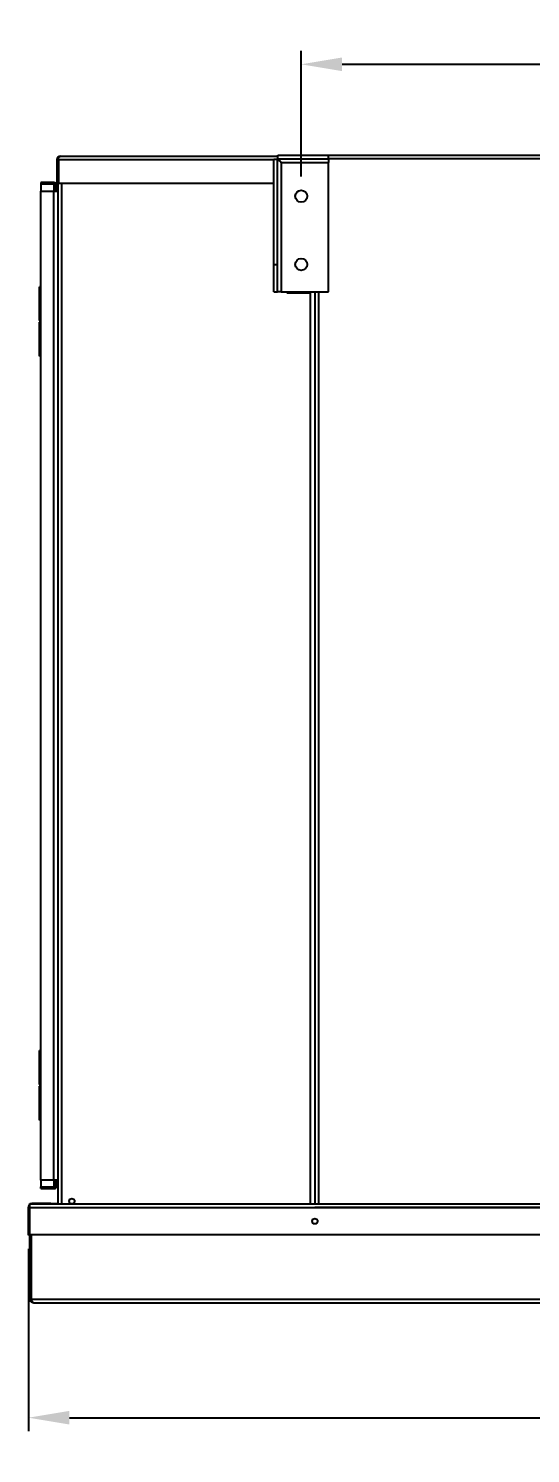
# Model space of a CAD drawing. Header units: inches. Extents: x 1229 to 1453, y -1023 to -720.
# Drawn here: x 1228.7 to 1247.1, y -833.6 to -781.3 of the extents above; entities that cross this region are included whole.
import ezdxf

# ---------------------------------------------------------------- set-up
doc = ezdxf.new("R2010")
doc.units = ezdxf.units.IN
doc.header["$MEASUREMENT"] = 0
doc.header["$PDSIZE"] = -1
doc.dimstyles.new('RAE Solutions', dxfattribs={"dimtxt": 2, "dimasz": 1.5, "dimexe": 0.5, "dimexo": 0.5, "dimgap": 0.5, "dimtad": 0, "dimtih": 1, "dimtoh": 1, "dimdec": 3, "dimrnd": 0.125, "dimzin": 1, "dimdsep": 46, "dimlunit": 5, "dimtxsty": 'Standard', "dimcen": 0.09, "dimadec": 0, "dimazin": 0, "dimtfac": 1, "dimtdec": 3, "dimtofl": 0, "dimtmove": 0, "dimatfit": 3, "dimfxl": 1, "dimtolj": 1, "dimtzin": 1, "dimarcsym": 0})

# ---------------------------------------------------------------- blocks, each defined once
blk = doc.blocks.new('*D260')
at = {"color": 0, "lineweight": -2, "transparency": 16777216}
for p, q in [((1228.678, -826.065), (1228.678, -832.754)), ((1339.669, -825.937), (1339.669, -832.754)), ((1230.178, -832.254), (1282.007, -832.254)), ((1338.169, -832.254), (1286.341, -832.254))]:
    blk.add_line(p, q, dxfattribs=at)
at = {"color": 0, "transparency": 16777216}
for points in [[(1230.178, -832.004), (1230.178, -832.504), (1228.678, -832.254)], [(1338.169, -832.004), (1338.169, -832.504), (1339.669, -832.254)]]:
    blk.add_solid(points, dxfattribs=at)
at = {"layer": 'Defpoints', "color": 0, "transparency": 16777216}
for p in [(1228.678, -825.565), (1339.669, -825.437), (1339.669, -832.254)]:
    blk.add_point(p, dxfattribs=at)
at = {"color": 0, "transparency": 16777216, "insert": (1284.174, -832.254), "char_height": 2, "attachment_point": 5}
blk.add_mtext('\\A1;111', dxfattribs=at)
blk = doc.blocks.new('*D268')
at = {"color": 0, "lineweight": -2, "transparency": 16777216}
for p, q in [((1238.674, -786.764), (1238.674, -782.148)), ((1284.736, -786.764), (1284.736, -782.148)), ((1240.174, -782.648), (1259.538, -782.648)), ((1283.236, -782.648), (1263.872, -782.648))]:
    blk.add_line(p, q, dxfattribs=at)
at = {"color": 0, "transparency": 16777216}
for points in [[(1240.174, -782.398), (1240.174, -782.898), (1238.674, -782.648)], [(1283.236, -782.398), (1283.236, -782.898), (1284.736, -782.648)]]:
    blk.add_solid(points, dxfattribs=at)
at = {"layer": 'Defpoints', "color": 0, "transparency": 16777216}
for p in [(1284.736, -782.648), (1238.674, -787.264), (1284.736, -787.264)]:
    blk.add_point(p, dxfattribs=at)
at = {"color": 0, "transparency": 16777216, "insert": (1261.705, -782.648), "char_height": 2, "attachment_point": 5}
blk.add_mtext('\\A1;46', dxfattribs=at)

msp = doc.modelspace()

# ---------------------------------------------------------------- linework, layer by layer
at = {"color": 18, "linetype": 'Continuous', "lineweight": 25, "true_color": 0x000000}
for p, q in [((1229.8501, -786.0196), (1237.8109, -786.0196)), ((1229.8501, -786.0196), (1237.8109, -786.0196)), ((1229.8501, -786.0196), (1237.8109, -786.0196)), ((1237.8109, -786.1125), (1237.8109, -785.9825)), ((1237.8109, -785.9825), (1239.6739, -785.9825)), ((1237.8109, -786.1125), (1237.8109, -785.9825)), ((1237.8109, -785.9825), (1239.6739, -785.9825)), ((1237.8109, -786.1125), (1237.8109, -785.9825)), ((1237.8109, -785.9825), (1239.6739, -785.9825)), ((1239.6739, -786.1125), (1239.6739, -785.9825)), ((1239.6739, -786.1125), (1239.6739, -785.9825)), ((1239.6739, -786.1125), (1239.6739, -785.9825)), ((1239.6739, -785.9825), (1328.6739, -785.9825)), ((1229.7171, -786.1526), (1229.7671, -786.1526)), ((1229.7171, -786.1526), (1229.7171, -787.0196)), ((1229.7171, -786.1526), (1229.7671, -786.1526)), ((1229.7171, -786.1526), (1229.7171, -787.0196)), ((1229.7171, -786.1526), (1229.7671, -786.1526)), ((1229.7171, -786.1526), (1229.7171, -787.0196)), ((1229.7671, -786.1526), (1229.7671, -787.0196)), ((1229.7671, -786.1526), (1229.7742, -786.1526)), ((1229.7671, -786.1526), (1229.7671, -787.0196)), ((1229.7671, -786.1526), (1229.7742, -786.1526)), ((1229.7671, -786.1526), (1229.7671, -787.0196)), ((1229.7671, -786.1526), (1229.7742, -786.1526)), ((1229.7742, -786.1526), (1229.7742, -787.0196)), ((1237.6739, -786.1526), (1229.7742, -786.1526)), ((1229.7742, -786.1526), (1229.7742, -787.0196)), ((1237.6739, -786.1526), (1229.7742, -786.1526)), ((1229.7742, -786.1526), (1229.7742, -787.0196)), ((1237.6739, -786.1526), (1229.7742, -786.1526)), ((1237.6739, -786.1196), (1237.8039, -786.1196)), ((1237.6739, -789.9825), (1237.6739, -786.1196)), ((1237.6739, -786.1196), (1237.8039, -786.1196)), ((1237.6739, -789.9825), (1237.6739, -786.1196)), ((1237.6739, -786.1196), (1237.8039, -786.1196)), ((1237.6739, -789.9825), (1237.6739, -786.1196)), ((1237.8039, -789.9825), (1237.8039, -786.1196)), ((1237.8039, -789.9825), (1237.8039, -786.1196)), ((1237.8039, -789.9825), (1237.8039, -786.1196)), ((1237.8109, -786.1125), (1239.6739, -786.1125)), ((1237.8109, -786.1125), (1239.6739, -786.1125)), ((1237.8109, -786.1125), (1239.6739, -786.1125)), ((1237.875, -786.1526), (1237.8415, -786.1526)), ((1237.875, -786.1526), (1237.8415, -786.1526)), ((1237.875, -786.1526), (1237.8415, -786.1526)), ((1237.9379, -786.2465), (1237.9379, -790.9825)), ((1237.9379, -786.2465), (1239.6739, -786.2465)), ((1237.9379, -786.2465), (1237.9379, -790.9825)), ((1237.9379, -786.2465), (1239.6739, -786.2465)), ((1237.9379, -786.2465), (1237.9379, -790.9825)), ((1237.9379, -786.2465), (1239.6739, -786.2465)), ((1239.6739, -786.1125), (1239.6739, -786.2465)), ((1239.6739, -786.1125), (1239.6739, -786.2465)), ((1239.6739, -786.1125), (1239.6739, -786.2465)), ((1328.6739, -786.1155), (1239.6739, -786.1155)), ((1239.6739, -790.9825), (1239.6739, -786.2465)), ((1239.6739, -790.9825), (1239.6739, -786.2465)), ((1239.6739, -790.9825), (1239.6739, -786.2465)), ((1229.1261, -786.9826), (1229.1261, -787.0456)), ((1229.6051, -786.9826), (1229.1261, -786.9826)), ((1229.1261, -786.9826), (1229.1261, -787.0456)), ((1229.6051, -786.9826), (1229.1261, -786.9826)), ((1229.1261, -786.9826), (1229.1261, -787.0456)), ((1229.6051, -786.9826), (1229.1261, -786.9826)), ((1229.6051, -787.0456), (1229.1261, -787.0456)), ((1229.1261, -787.0456), (1229.1261, -787.2956)), ((1229.6051, -787.0456), (1229.1261, -787.0456)), ((1229.1261, -787.0456), (1229.1261, -787.2956)), ((1229.6051, -787.0456), (1229.1261, -787.0456)), ((1229.1261, -787.0456), (1229.1261, -787.2956)), ((1229.6051, -787.0456), (1229.6051, -786.9826)), ((1229.6051, -787.0456), (1229.6051, -786.9826)), ((1229.6051, -787.0456), (1229.6051, -786.9826)), ((1229.6051, -787.0456), (1229.6051, -787.2956)), ((1229.6051, -787.0456), (1229.6051, -787.2956)), ((1229.6051, -787.0456), (1229.6051, -787.2956)), ((1229.6881, -787.2956), (1229.6881, -787.0456)), ((1229.7252, -787.0456), (1229.6881, -787.0456)), ((1229.6881, -787.2956), (1229.6881, -787.0456)), ((1229.7252, -787.0456), (1229.6881, -787.0456)), ((1229.6881, -787.2956), (1229.6881, -787.0456)), ((1229.7252, -787.0456), (1229.6881, -787.0456)), ((1229.7171, -787.0196), (1229.7671, -787.0196)), ((1229.7171, -787.0196), (1229.7671, -787.0196)), ((1229.7171, -787.0196), (1229.7671, -787.0196)), ((1229.7511, -787.0456), (1229.7252, -787.0456)), ((1229.7511, -787.0456), (1229.7252, -787.0456)), ((1229.7511, -787.0456), (1229.7252, -787.0456)), ((1229.7511, -787.2956), (1229.7511, -787.0456)), ((1229.7511, -787.2956), (1229.7511, -787.0456)), ((1229.7511, -787.2956), (1229.7511, -787.0456)), ((1229.7671, -824.4265), (1229.7671, -787.0196)), ((1229.7671, -824.4265), (1229.7671, -787.0196)), ((1229.7671, -824.4265), (1229.7671, -787.0196)), ((1237.6739, -787.0196), (1229.7742, -787.0196)), ((1237.6739, -787.0196), (1229.7742, -787.0196)), ((1237.6739, -787.0196), (1229.7742, -787.0196)), ((1229.9001, -824.4265), (1229.9001, -787.0196)), ((1229.9001, -824.4265), (1229.9001, -787.0196)), ((1229.9001, -824.4265), (1229.9001, -787.0196)), ((1229.1261, -823.5456), (1229.1261, -787.2956)), ((1229.1261, -787.2956), (1229.6051, -787.2956)), ((1229.1261, -823.5456), (1229.1261, -787.2956)), ((1229.1261, -787.2956), (1229.6051, -787.2956)), ((1229.1261, -823.5456), (1229.1261, -787.2956)), ((1229.1261, -787.2956), (1229.6051, -787.2956)), ((1229.6051, -823.5456), (1229.6051, -787.2956)), ((1229.6051, -787.2956), (1229.7252, -787.2956)), ((1229.6051, -823.5456), (1229.6051, -787.2956)), ((1229.6051, -787.2956), (1229.7252, -787.2956)), ((1229.6051, -823.5456), (1229.6051, -787.2956)), ((1229.6051, -787.2956), (1229.7252, -787.2956)), ((1229.7511, -787.2956), (1229.7252, -787.2956)), ((1229.7511, -787.2956), (1229.7252, -787.2956)), ((1229.7511, -787.2956), (1229.7252, -787.2956)), ((1229.7511, -787.2956), (1229.7511, -823.5456)), ((1229.7511, -787.2956), (1229.7511, -823.5456)), ((1229.7511, -787.2956), (1229.7511, -823.5456)), ((1237.6739, -789.9825), (1237.8039, -789.9825)), ((1237.6739, -790.9825), (1237.6739, -789.9825)), ((1237.6739, -789.9825), (1237.8039, -789.9825)), ((1237.6739, -790.9825), (1237.6739, -789.9825)), ((1237.6739, -789.9825), (1237.8039, -789.9825)), ((1237.6739, -790.9825), (1237.6739, -789.9825)), ((1237.8039, -790.9825), (1237.8039, -789.9825)), ((1237.8039, -790.9825), (1237.8039, -789.9825)), ((1237.8039, -790.9825), (1237.8039, -789.9825)), ((1229.0791, -792.0406), (1229.0791, -790.8006)), ((1229.1261, -790.8006), (1229.0791, -790.8006)), ((1229.0791, -792.0406), (1229.0791, -790.8006)), ((1229.1261, -790.8006), (1229.0791, -790.8006)), ((1229.0791, -792.0406), (1229.0791, -790.8006)), ((1229.1261, -790.8006), (1229.0791, -790.8006)), ((1237.6739, -790.9825), (1237.8039, -790.9825)), ((1237.6739, -790.9825), (1237.8039, -790.9825)), ((1237.6739, -790.9825), (1237.8039, -790.9825)), ((1237.9379, -790.9825), (1237.8039, -790.9825)), ((1237.9379, -790.9825), (1237.8039, -790.9825)), ((1237.9379, -790.9825), (1237.8039, -790.9825)), ((1237.9379, -790.9825), (1239.6739, -790.9825)), ((1237.9379, -790.9825), (1239.6739, -790.9825)), ((1237.9379, -790.9825), (1239.6739, -790.9825)), ((1238.1421, -790.9825), (1238.1421, -791.0276)), ((1238.1421, -790.9825), (1238.1421, -791.0276)), ((1238.1421, -790.9825), (1238.1421, -791.0276)), ((1238.1421, -791.0276), (1239.0171, -791.0276)), ((1238.1421, -791.0276), (1239.0171, -791.0276)), ((1238.1421, -791.0276), (1239.0171, -791.0276)), ((1238.1739, -791.0276), (1238.1739, -790.9825)), ((1238.1739, -791.0276), (1238.1739, -790.9825)), ((1238.1739, -791.0276), (1238.1739, -790.9825)), ((1239.0171, -791.0276), (1239.0171, -790.9825)), ((1239.0171, -791.0276), (1239.0171, -790.9825)), ((1239.0171, -791.0276), (1239.0171, -790.9825)), ((1239.0171, -824.4265), (1239.0171, -791.0276)), ((1239.0171, -824.4265), (1239.0171, -791.0276)), ((1239.0171, -824.4265), (1239.0171, -791.0276)), ((1239.1739, -790.9825), (1239.1739, -824.4265)), ((1239.1739, -790.9825), (1239.1739, -824.4265)), ((1239.1739, -790.9825), (1239.1739, -824.4265)), ((1239.3069, -790.9825), (1239.3069, -824.4265)), ((1239.3069, -790.9825), (1239.3069, -824.4265)), ((1239.3069, -790.9825), (1239.3069, -824.4265)), ((1229.1261, -792.0406), (1229.0791, -792.0406)), ((1229.1261, -792.0406), (1229.0791, -792.0406)), ((1229.1261, -792.0406), (1229.0791, -792.0406)), ((1229.0796, -793.3431), (1229.0796, -792.1031)), ((1229.1261, -792.1031), (1229.0796, -792.1031)), ((1229.0796, -793.3431), (1229.0796, -792.1031)), ((1229.1261, -792.1031), (1229.0796, -792.1031)), ((1229.0796, -793.3431), (1229.0796, -792.1031)), ((1229.1261, -792.1031), (1229.0796, -792.1031)), ((1229.0949, -792.0406), (1229.0949, -792.1031)), ((1229.0949, -792.0406), (1229.0949, -792.1031)), ((1229.0949, -792.0406), (1229.0949, -792.1031)), ((1229.7511, -792.1031), (1229.7671, -792.1031)), ((1229.7511, -792.1031), (1229.7671, -792.1031)), ((1229.7511, -792.1031), (1229.7671, -792.1031)), ((1229.1261, -793.3431), (1229.0796, -793.3431)), ((1229.1261, -793.3431), (1229.0796, -793.3431)), ((1229.1261, -793.3431), (1229.0796, -793.3431)), ((1229.7511, -793.3431), (1229.7671, -793.3431)), ((1229.7511, -793.3431), (1229.7671, -793.3431)), ((1229.7511, -793.3431), (1229.7671, -793.3431)), ((1229.0791, -820.0406), (1229.0791, -818.8006)), ((1229.1261, -818.8006), (1229.0791, -818.8006)), ((1229.0791, -820.0406), (1229.0791, -818.8006)), ((1229.1261, -818.8006), (1229.0791, -818.8006)), ((1229.0791, -820.0406), (1229.0791, -818.8006)), ((1229.1261, -818.8006), (1229.0791, -818.8006)), ((1229.1261, -820.0406), (1229.0791, -820.0406)), ((1229.1261, -820.0406), (1229.0791, -820.0406)), ((1229.1261, -820.0406), (1229.0791, -820.0406)), ((1229.0796, -821.3431), (1229.0796, -820.1031)), ((1229.1261, -820.1031), (1229.0796, -820.1031)), ((1229.0796, -821.3431), (1229.0796, -820.1031)), ((1229.1261, -820.1031), (1229.0796, -820.1031)), ((1229.0796, -821.3431), (1229.0796, -820.1031)), ((1229.1261, -820.1031), (1229.0796, -820.1031)), ((1229.0949, -820.0406), (1229.0949, -820.1031)), ((1229.0949, -820.0406), (1229.0949, -820.1031)), ((1229.0949, -820.0406), (1229.0949, -820.1031)), ((1229.7511, -820.1031), (1229.7671, -820.1031)), ((1229.7511, -820.1031), (1229.7671, -820.1031)), ((1229.7511, -820.1031), (1229.7671, -820.1031)), ((1229.1261, -821.3431), (1229.0796, -821.3431)), ((1229.1261, -821.3431), (1229.0796, -821.3431)), ((1229.1261, -821.3431), (1229.0796, -821.3431)), ((1229.7511, -821.3431), (1229.7671, -821.3431)), ((1229.7511, -821.3431), (1229.7671, -821.3431)), ((1229.7511, -821.3431), (1229.7671, -821.3431)), ((1229.6051, -823.5456), (1229.1261, -823.5456)), ((1229.1261, -823.5456), (1229.1261, -823.7956)), ((1229.6051, -823.5456), (1229.1261, -823.5456)), ((1229.1261, -823.5456), (1229.1261, -823.7956)), ((1229.6051, -823.5456), (1229.1261, -823.5456)), ((1229.1261, -823.5456), (1229.1261, -823.7956)), ((1229.7252, -823.5456), (1229.6051, -823.5456)), ((1229.6051, -823.5456), (1229.6051, -823.7956)), ((1229.7252, -823.5456), (1229.6051, -823.5456)), ((1229.6051, -823.5456), (1229.6051, -823.7956)), ((1229.7252, -823.5456), (1229.6051, -823.5456)), ((1229.6051, -823.5456), (1229.6051, -823.7956)), ((1229.6881, -823.7956), (1229.6881, -823.5456)), ((1229.6881, -823.7956), (1229.6881, -823.5456)), ((1229.6881, -823.7956), (1229.6881, -823.5456)), ((1229.7511, -823.5456), (1229.7252, -823.5456)), ((1229.7511, -823.5456), (1229.7252, -823.5456)), ((1229.7511, -823.5456), (1229.7252, -823.5456)), ((1229.7511, -823.7956), (1229.7511, -823.5456)), ((1229.7511, -823.7956), (1229.7511, -823.5456)), ((1229.7511, -823.7956), (1229.7511, -823.5456)), ((1229.1261, -823.8586), (1229.1261, -823.7956)), ((1229.1261, -823.7956), (1229.6051, -823.7956)), ((1229.1261, -823.8586), (1229.1261, -823.7956)), ((1229.1261, -823.7956), (1229.6051, -823.7956)), ((1229.1261, -823.8586), (1229.1261, -823.7956)), ((1229.1261, -823.7956), (1229.6051, -823.7956)), ((1229.1261, -823.8586), (1229.6051, -823.8586)), ((1229.1261, -823.8586), (1229.6051, -823.8586)), ((1229.1261, -823.8586), (1229.6051, -823.8586)), ((1229.6051, -823.7956), (1229.6051, -823.8586)), ((1229.6051, -823.7956), (1229.6051, -823.8586)), ((1229.6051, -823.7956), (1229.6051, -823.8586)), ((1229.7252, -823.7956), (1229.6881, -823.7956)), ((1229.7252, -823.7956), (1229.6881, -823.7956)), ((1229.7252, -823.7956), (1229.6881, -823.7956)), ((1229.7511, -823.7956), (1229.7252, -823.7956)), ((1229.7511, -823.7956), (1229.7252, -823.7956)), ((1229.7511, -823.7956), (1229.7252, -823.7956)), ((1228.6784, -825.5645), (1228.6784, -824.539)), ((1228.7284, -824.539), (1228.6784, -824.539)), ((1228.6784, -825.5645), (1228.6784, -824.539)), ((1228.7284, -824.539), (1228.6784, -824.539)), ((1228.6784, -825.5645), (1228.6784, -824.539)), ((1228.7284, -824.539), (1228.6784, -824.539)), ((1228.7284, -824.4265), (1228.7284, -824.4025)), ((1228.7284, -824.4025), (1229.7284, -824.4025)), ((1228.7284, -824.4265), (1228.7284, -824.4025)), ((1228.7284, -824.4025), (1229.7284, -824.4025)), ((1228.7284, -824.4265), (1228.7284, -824.4025)), ((1228.7284, -824.4025), (1229.7284, -824.4025)), ((1228.7284, -824.5595), (1228.7284, -824.4265)), ((1339.6194, -824.4265), (1228.7284, -824.4265)), ((1228.7284, -824.5595), (1228.7284, -824.4265)), ((1339.6194, -824.4265), (1228.7284, -824.4265)), ((1228.7284, -824.5595), (1228.7284, -824.4265)), ((1228.7284, -825.5515), (1228.7284, -824.5595)), ((1228.7284, -825.5515), (1228.7284, -824.5595)), ((1339.6194, -824.5595), (1228.7284, -824.5595)), ((1228.7284, -825.5515), (1228.7284, -824.5595)), ((1339.6194, -824.5595), (1228.7284, -824.5595)), ((1229.4909, -824.406), (1228.8114, -824.406)), ((1228.8114, -824.406), (1228.8114, -824.4265)), ((1229.4909, -824.406), (1228.8114, -824.406)), ((1228.8114, -824.406), (1228.8114, -824.4265)), ((1229.4909, -824.406), (1228.8114, -824.406)), ((1228.8114, -824.406), (1228.8114, -824.4265)), ((1229.4909, -824.406), (1229.4909, -824.4265)), ((1229.4909, -824.406), (1229.4909, -824.4265)), ((1229.4909, -824.406), (1229.4909, -824.4265)), ((1229.7284, -824.4265), (1229.7284, -824.4025)), ((1229.7284, -824.4025), (1229.7671, -824.4025)), ((1229.7284, -824.4265), (1229.7284, -824.4025)), ((1229.7284, -824.4025), (1229.7671, -824.4025)), ((1229.7284, -824.4265), (1229.7284, -824.4025)), ((1229.7284, -824.4025), (1229.7671, -824.4025)), ((1228.7284, -825.5645), (1228.6784, -825.5645)), ((1228.7284, -825.5645), (1228.6784, -825.5645)), ((1228.7284, -825.5645), (1228.6784, -825.5645)), ((1228.7284, -825.5645), (1228.7284, -825.5515)), ((1228.7284, -825.5645), (1228.7284, -825.5515)), ((1339.5623, -825.5515), (1228.7284, -825.5515)), ((1228.7284, -825.5645), (1228.7284, -825.5515)), ((1339.5623, -825.5515), (1228.7284, -825.5515)), ((1228.7284, -827.906), (1228.7284, -825.5645)), ((1228.7284, -827.906), (1228.7284, -825.5645)), ((1228.7284, -827.906), (1228.7284, -825.5645)), ((1228.7784, -827.906), (1228.7784, -825.5515)), ((1228.7784, -827.906), (1228.7784, -825.5515)), ((1228.7784, -827.906), (1228.7784, -825.5515)), ((1228.7854, -827.906), (1228.7854, -825.5515)), ((1228.7854, -827.906), (1228.7854, -825.5515)), ((1228.7854, -827.906), (1228.7854, -825.5515)), ((1228.7284, -827.906), (1228.7784, -827.906)), ((1228.7284, -827.906), (1228.7784, -827.906)), ((1228.7284, -827.906), (1228.7784, -827.906)), ((1228.7854, -827.906), (1339.5623, -827.906)), ((1228.7854, -827.906), (1339.5623, -827.906)), ((1228.8614, -828.039), (1339.4864, -828.039)), ((1228.8614, -828.039), (1339.4864, -828.039))]:
    msp.add_line(p, q, dxfattribs=at)
at = {"color": 18, "true_color": 0x000000}
msp.add_line((1239.1739, -824.539), (1329.1739, -824.539), dxfattribs=at)
msp.add_line((1239.1739, -824.539), (1329.1739, -824.539), dxfattribs=at)
at = {"color": 18, "linetype": 'Continuous', "lineweight": 25, "true_color": 0x000000}
for centre, radius in [((1238.6739, -787.4825), 0.2188), ((1238.6739, -787.4825), 0.2188), ((1238.6739, -787.4825), 0.2188), ((1238.6739, -789.9825), 0.2188), ((1238.6739, -789.9825), 0.2188), ((1238.6739, -789.9825), 0.2188), ((1230.2671, -824.3196), 0.0995), ((1230.2671, -824.3196), 0.0995), ((1230.2671, -824.3196), 0.0995), ((1239.1739, -825.0515), 0.0995), ((1239.1739, -825.0515), 0.0995), ((1239.1739, -825.0515), 0.0995)]:
    msp.add_circle(centre, radius, dxfattribs=at)
for centre, radius, start, end in [((1229.6051, -787.1286), 0.146, 34.64522, 90), ((1229.6051, -787.1286), 0.146, 34.64522, 90), ((1229.6051, -787.1286), 0.146, 34.64522, 90), ((1229.6051, -787.1286), 0.083, 0, 90), ((1229.6051, -787.1286), 0.083, 0, 90), ((1229.6051, -787.1286), 0.083, 0, 90), ((1229.6051, -823.7126), 0.083, 270, 0), ((1229.6051, -823.7126), 0.083, 270, 0), ((1229.6051, -823.7126), 0.083, 270, 0), ((1229.6051, -823.7126), 0.146, 270, 325.35478), ((1229.6051, -823.7126), 0.146, 270, 325.35478), ((1229.6051, -823.7126), 0.146, 270, 325.35478), ((1228.8114, -824.539), 0.133, 128.61324, 180), ((1228.8114, -824.539), 0.133, 128.61324, 180), ((1228.8114, -824.539), 0.133, 128.61324, 180), ((1228.8114, -824.539), 0.133, 90, 122.2353), ((1228.8114, -824.539), 0.133, 90, 122.2353), ((1228.8114, -824.539), 0.133, 90, 122.2353)]:
    msp.add_arc(centre, radius, start, end, dxfattribs=at)
for points, knots in [([(1229.8501, -786.0196), (1229.8355, -786.021), (1229.8037, -786.0241), (1229.7631, -786.0483), (1229.7331, -786.0849), (1229.719, -786.1205), (1229.7176, -786.1438), (1229.7171, -786.1526)], [0, 0, 0, 0, 0.2277354, 0.4961981, 0.6891981, 0.8824378, 1, 1, 1, 1]), ([(1229.8501, -786.0196), (1229.8355, -786.021), (1229.8037, -786.0241), (1229.7631, -786.0483), (1229.7331, -786.0849), (1229.719, -786.1205), (1229.7176, -786.1438), (1229.7171, -786.1526)], [0, 0, 0, 0, 0.2277354, 0.4961981, 0.6891981, 0.8824378, 1, 1, 1, 1]), ([(1229.8501, -786.0196), (1229.8355, -786.021), (1229.8037, -786.0241), (1229.7631, -786.0483), (1229.7331, -786.0849), (1229.719, -786.1205), (1229.7176, -786.1438), (1229.7171, -786.1526)], [0, 0, 0, 0, 0.2277354, 0.4961981, 0.6891981, 0.8824378, 1, 1, 1, 1]), ([(1229.7742, -786.1526), (1229.7747, -786.1421), (1229.7756, -786.1215), (1229.7805, -786.0932), (1229.7878, -786.0691), (1229.7999, -786.0465), (1229.821, -786.025), (1229.8394, -786.0216), (1229.8501, -786.0196)], [0, 0, 0, 0, 0.1398597, 0.2740293, 0.4037366, 0.5303409, 0.7251826, 1, 1, 1, 1]), ([(1229.7742, -786.1526), (1229.7747, -786.1421), (1229.7756, -786.1215), (1229.7805, -786.0932), (1229.7878, -786.0691), (1229.7999, -786.0465), (1229.821, -786.025), (1229.8394, -786.0216), (1229.8501, -786.0196)], [0, 0, 0, 0, 0.1398597, 0.2740293, 0.4037366, 0.5303409, 0.7251826, 1, 1, 1, 1]), ([(1229.7742, -786.1526), (1229.7747, -786.1421), (1229.7756, -786.1215), (1229.7805, -786.0932), (1229.7878, -786.0691), (1229.7999, -786.0465), (1229.821, -786.025), (1229.8394, -786.0216), (1229.8501, -786.0196)], [0, 0, 0, 0, 0.1398597, 0.2740293, 0.4037366, 0.5303409, 0.7251826, 1, 1, 1, 1]), ([(1229.7778, -786.112), (1229.7777, -786.1122), (1229.7727, -786.1187), (1229.7684, -786.1334), (1229.7674, -786.1475), (1229.7671, -786.1526)], [0, 0, 0, 0, 0.01734506, 0.63845093, 1, 1, 1, 1]), ([(1229.7778, -786.112), (1229.7777, -786.1122), (1229.7727, -786.1187), (1229.7684, -786.1334), (1229.7674, -786.1475), (1229.7671, -786.1526)], [0, 0, 0, 0, 0.01734506, 0.63845093, 1, 1, 1, 1]), ([(1229.7778, -786.112), (1229.7777, -786.1122), (1229.7727, -786.1187), (1229.7684, -786.1334), (1229.7674, -786.1475), (1229.7671, -786.1526)], [0, 0, 0, 0, 0.01734506, 0.63845093, 1, 1, 1, 1]), ([(1237.8039, -786.1196), (1237.8049, -786.1207), (1237.8071, -786.1228), (1237.8231, -786.1359), (1237.8494, -786.1593), (1237.8881, -786.1979), (1237.9206, -786.2296), (1237.9379, -786.2465)], [0, 0, 0, 0, 0.1511523, 0.3020004, 0.4605084, 0.711982, 1, 1, 1, 1]), ([(1237.8039, -786.1196), (1237.8049, -786.1207), (1237.8071, -786.1228), (1237.8231, -786.1359), (1237.8494, -786.1593), (1237.8881, -786.1979), (1237.9206, -786.2296), (1237.9379, -786.2465)], [0, 0, 0, 0, 0.1511523, 0.3020004, 0.4605084, 0.711982, 1, 1, 1, 1]), ([(1237.8039, -786.1196), (1237.8049, -786.1207), (1237.8071, -786.1228), (1237.8231, -786.1359), (1237.8494, -786.1593), (1237.8881, -786.1979), (1237.9206, -786.2296), (1237.9379, -786.2465)], [0, 0, 0, 0, 0.1511523, 0.3020004, 0.4605084, 0.711982, 1, 1, 1, 1]), ([(1237.9379, -786.2465), (1237.9273, -786.229), (1237.9061, -786.1939), (1237.8744, -786.1496), (1237.8427, -786.1186), (1237.8215, -786.1146), (1237.8109, -786.1125)], [0, 0, 0, 0, 0.2499997, 0.4999982, 0.7500043, 1, 1, 1, 1]), ([(1237.9379, -786.2465), (1237.9273, -786.229), (1237.9061, -786.1939), (1237.8744, -786.1496), (1237.8427, -786.1186), (1237.8215, -786.1146), (1237.8109, -786.1125)], [0, 0, 0, 0, 0.2499997, 0.4999982, 0.7500043, 1, 1, 1, 1]), ([(1237.9379, -786.2465), (1237.9273, -786.229), (1237.9061, -786.1939), (1237.8744, -786.1496), (1237.8427, -786.1186), (1237.8215, -786.1146), (1237.8109, -786.1125)], [0, 0, 0, 0, 0.2499997, 0.4999982, 0.7500043, 1, 1, 1, 1]), ([(1228.8614, -828.039), (1228.8465, -828.0376), (1228.8144, -828.0344), (1228.7744, -828.0104), (1228.7447, -827.9742), (1228.7304, -827.9389), (1228.729, -827.9155), (1228.7284, -827.906)], [0, 0, 0, 0, 0.2307479, 0.4984397, 0.6861954, 0.8736402, 1, 1, 1, 1]), ([(1228.8614, -828.039), (1228.8465, -828.0376), (1228.8144, -828.0344), (1228.7744, -828.0104), (1228.7447, -827.9742), (1228.7304, -827.9389), (1228.729, -827.9155), (1228.7284, -827.906)], [0, 0, 0, 0, 0.2307479, 0.4984397, 0.6861954, 0.8736402, 1, 1, 1, 1]), ([(1228.8614, -828.039), (1228.8465, -828.0376), (1228.8144, -828.0344), (1228.7744, -828.0104), (1228.7447, -827.9742), (1228.7304, -827.9389), (1228.729, -827.9155), (1228.7284, -827.906)], [0, 0, 0, 0, 0.2307479, 0.4984397, 0.6861954, 0.8736402, 1, 1, 1, 1]), ([(1228.7903, -827.9488), (1228.7901, -827.9485), (1228.7851, -827.9423), (1228.78, -827.9271), (1228.7788, -827.9123), (1228.7784, -827.906)], [0, 0, 0, 0, 0.0213434, 0.5824645, 1, 1, 1, 1]), ([(1228.7903, -827.9488), (1228.7901, -827.9485), (1228.7851, -827.9423), (1228.78, -827.9271), (1228.7788, -827.9123), (1228.7784, -827.906)], [0, 0, 0, 0, 0.0213434, 0.5824645, 1, 1, 1, 1]), ([(1228.7903, -827.9488), (1228.7901, -827.9485), (1228.7851, -827.9423), (1228.78, -827.9271), (1228.7788, -827.9123), (1228.7784, -827.906)], [0, 0, 0, 0, 0.0213434, 0.5824645, 1, 1, 1, 1]), ([(1228.7854, -827.906), (1228.7864, -827.9171), (1228.7881, -827.9381), (1228.7939, -827.9731), (1228.8049, -828.0051), (1228.8305, -828.0325), (1228.8497, -828.0366), (1228.8614, -828.039)], [0, 0, 0, 0, 0.1482896, 0.2809185, 0.5008019, 0.69753, 1, 1, 1, 1]), ([(1228.7854, -827.906), (1228.7864, -827.9171), (1228.7881, -827.9381), (1228.7939, -827.9731), (1228.8049, -828.0051), (1228.8305, -828.0325), (1228.8497, -828.0366), (1228.8614, -828.039)], [0, 0, 0, 0, 0.1482896, 0.2809185, 0.5008019, 0.69753, 1, 1, 1, 1]), ([(1228.7854, -827.906), (1228.7864, -827.9171), (1228.7881, -827.9381), (1228.7939, -827.9731), (1228.8049, -828.0051), (1228.8305, -828.0325), (1228.8497, -828.0366), (1228.8614, -828.039)], [0, 0, 0, 0, 0.1482896, 0.2809185, 0.5008019, 0.69753, 1, 1, 1, 1])]:
    msp.add_open_spline(points, degree=3, knots=knots, dxfattribs=at)

# ---------------------------------------------------------------- dimensions: what is measured, and where the dimension line sits
at = {"color": 18, "true_color": 0x000000}
for base, p1, p2, picture, middle in [((1284.736354293, -782.6478094493), (1238.673854293, -787.2637972179), (1284.736354293, -787.2637972179), '*D268', (1261.705104293, -782.6478094493)), ((1339.6694, -832.2543), (1228.6784, -825.5645), (1339.6694, -825.4373), '*D260', (1284.1739, -832.2543))]:
    dim = msp.add_linear_dim(base=base, p1=p1, p2=p2, dimstyle='RAE Solutions', dxfattribs=at)
    dim.commit()
    dim.dimension.update_dxf_attribs({"geometry": picture, "text_midpoint": middle})

doc.saveas('drawing.dxf')
